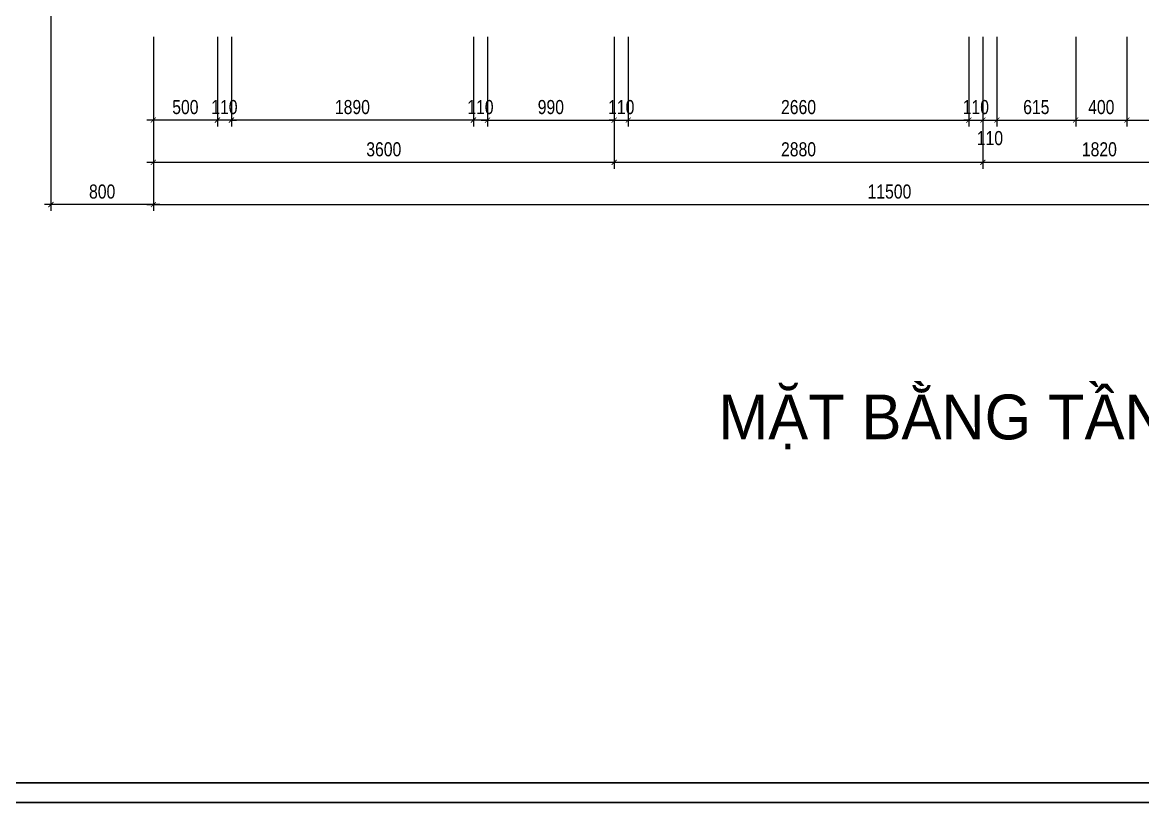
# Model space of a CAD drawing. Header units: millimetres. Extents: x -82962 to 19744, y -138000 to 4535.
# Drawn here: x -70705 to -61954, y -98323 to -92229 of the extents above; entities that cross this region are included whole.
import ezdxf

# ---------------------------------------------------------------- set-up
doc = ezdxf.new("R2010")
doc.units = ezdxf.units.MM
doc.header["$LTSCALE"] = 1000
doc.header["$MEASUREMENT"] = 0
doc.header["$PDMODE"] = 3
doc.layers.get('0').update_dxf_attribs({"lineweight": 30})
doc.layers.get('DEFPOINTS').update_dxf_attribs({"color": 4, "lineweight": 30})
doc.layers.add('THAY', color=4, linetype='Continuous', lineweight=30)
doc.styles.add('A2', font='VnAvantH.TTF')
doc.styles.add('dim', font='arial.ttf', dxfattribs={"width": 0.8})
doc.dimstyles.new('1-100-100', dxfattribs={"dimscale": 0, "dimtxt": 2.2, "dimasz": 0.8, "dimexe": 1, "dimexo": 1, "dimgap": 0.9, "dimtad": 1, "dimdec": 0, "dimzin": 0, "dimdsep": 46, "dimtxsty": 'dim', "dimblk1": 'ARCHTICK', "dimblk2": 'ARCHTICK', "dimsah": 1, "dimcen": 1, "dimdle": 1, "dimclrd": 256, "dimclre": 256, "dimclrt": 1, "dimadec": 0, "dimazin": 0, "dimtfac": 0.0001, "dimtdec": 0, "dimtix": 1, "dimtmove": 2, "dimatfit": 3, "dimldrblk": 'DOT', "dimfxl": 100, "dimtolj": 1, "dimtzin": 0, "dimarcsym": 0})

# ---------------------------------------------------------------- blocks, each defined once
blk = doc.blocks.new('_ARCHTICK')
at = {"color": 0, "linetype": 'ByBlock', "const_width": 0.15}
blk.add_lwpolyline([(-0.5, -0.5), (0.5, 0.5)], dxfattribs=at)
blk = doc.blocks.new('*D1444')
at = {"layer": 'DEFPOINTS', "color": 0, "ltscale": 0.2, "transparency": 16777216}
for p in [(-67071.9, -92292.3), (-66081.9, -92292.3), (-66081.9, -92992.3)]:
    blk.add_point(p, dxfattribs=at)
at = {"layer": 'THAY', "lineweight": -2, "ltscale": 0.2, "transparency": 16777216}
for p, q in [((-67071.9, -92342.3), (-67071.9, -93042.3)), ((-66081.9, -92342.3), (-66081.9, -93042.3)), ((-67121.9, -92992.3), (-66031.9, -92992.3))]:
    blk.add_line(p, q, dxfattribs=at)
at = {"layer": 'THAY', "lineweight": -2, "ltscale": 0.2, "transparency": 16777216, "xscale": 40.00000032884265, "yscale": 40.00000032884265, "zscale": 40.00000032884265, "rotation": 180}
blk.add_blockref('_ARCHTICK', (-67071.9, -92992.3), dxfattribs=at)
at = {"layer": 'THAY', "lineweight": -2, "ltscale": 0.2, "transparency": 16777216, "xscale": 40.00000032884265, "yscale": 40.00000032884265, "zscale": 40.00000032884265}
blk.add_blockref('_ARCHTICK', (-66081.9, -92992.3), dxfattribs=at)
at = {"layer": 'THAY', "color": 1, "ltscale": 0.2, "transparency": 16777216, "insert": (-66576.9, -92891.2), "char_height": 110, "attachment_point": 5, "style": 'dim'}
blk.add_mtext('\\A1;990', dxfattribs=at)
blk = doc.blocks.new('_DOT')
at = {"color": 0, "linetype": 'ByBlock', "ltscale": 10}
blk.add_line((-0.5, 0), (-1, 0), dxfattribs=at)
at = {"color": 0, "linetype": 'ByBlock', "ltscale": 10, "const_width": 0.5}
blk.add_lwpolyline([(-0.25, 0, 1), (0.25, 0, 1)], format="xyb", close=True, dxfattribs=at)
blk = doc.blocks.new('*D1445')
at = {"layer": 'DEFPOINTS', "color": 0, "ltscale": 0.2, "transparency": 16777216}
for p in [(-66081.9, -92292.3), (-65971.9, -92292.3), (-65971.9, -92992.3)]:
    blk.add_point(p, dxfattribs=at)
at = {"layer": 'THAY', "lineweight": -2, "ltscale": 0.2, "transparency": 16777216}
for p, q in [((-66081.9, -92342.3), (-66081.9, -93042.3)), ((-65971.9, -92342.3), (-65971.9, -93042.3)), ((-66081.9, -92992.3), (-66121.9, -92992.3)), ((-66081.9, -92992.3), (-65971.9, -92992.3)), ((-65971.9, -92992.3), (-65931.9, -92992.3))]:
    blk.add_line(p, q, dxfattribs=at)
at = {"layer": 'THAY', "lineweight": -2, "ltscale": 0.2, "transparency": 16777216, "xscale": 40.00000032884265, "yscale": 40.00000032884265, "zscale": 40.00000032884265}
blk.add_blockref('_ARCHTICK', (-66081.9, -92992.3), dxfattribs=at)
at = {"layer": 'THAY', "lineweight": -2, "ltscale": 0.2, "transparency": 16777216, "xscale": 40.00000032884265, "yscale": 40.00000032884265, "zscale": 40.00000032884265, "rotation": 180}
blk.add_blockref('_ARCHTICK', (-65971.9, -92992.3), dxfattribs=at)
at = {"layer": 'THAY', "color": 1, "ltscale": 0.2, "transparency": 16777216, "insert": (-66026.9, -92891.2), "char_height": 110, "attachment_point": 5, "style": 'dim'}
blk.add_mtext('\\A1;110', dxfattribs=at)
blk = doc.blocks.new('*D1446')
at = {"layer": 'DEFPOINTS', "color": 0, "ltscale": 0.2, "transparency": 16777216}
for p in [(-65971.9, -92292.3), (-63311.9, -92292.3), (-63311.9, -92992.3)]:
    blk.add_point(p, dxfattribs=at)
at = {"layer": 'THAY', "lineweight": -2, "ltscale": 0.2, "transparency": 16777216}
for p, q in [((-65971.9, -92342.3), (-65971.9, -93042.3)), ((-63311.9, -92342.3), (-63311.9, -93042.3)), ((-66021.9, -92992.3), (-63261.9, -92992.3))]:
    blk.add_line(p, q, dxfattribs=at)
at = {"layer": 'THAY', "lineweight": -2, "ltscale": 0.2, "transparency": 16777216, "xscale": 40.00000032884265, "yscale": 40.00000032884265, "zscale": 40.00000032884265, "rotation": 180}
blk.add_blockref('_ARCHTICK', (-65971.9, -92992.3), dxfattribs=at)
at = {"layer": 'THAY', "lineweight": -2, "ltscale": 0.2, "transparency": 16777216, "xscale": 40.00000032884265, "yscale": 40.00000032884265, "zscale": 40.00000032884265}
blk.add_blockref('_ARCHTICK', (-63311.9, -92992.3), dxfattribs=at)
at = {"layer": 'THAY', "color": 1, "ltscale": 0.2, "transparency": 16777216, "insert": (-64641.9, -92891.2), "char_height": 110, "attachment_point": 5, "style": 'dim'}
blk.add_mtext('\\A1;2660', dxfattribs=at)
blk = doc.blocks.new('*D1447')
at = {"layer": 'DEFPOINTS', "color": 0, "ltscale": 0.2, "transparency": 16777216}
for p in [(-63311.9, -92292.3), (-63201.9, -92292.3), (-63201.9, -92992.3)]:
    blk.add_point(p, dxfattribs=at)
at = {"layer": 'THAY', "lineweight": -2, "ltscale": 0.2, "transparency": 16777216}
for p, q in [((-63311.9, -92342.3), (-63311.9, -93042.3)), ((-63201.9, -92342.3), (-63201.9, -93042.3)), ((-63311.9, -92992.3), (-63351.9, -92992.3)), ((-63311.9, -92992.3), (-63201.9, -92992.3)), ((-63201.9, -92992.3), (-63161.9, -92992.3))]:
    blk.add_line(p, q, dxfattribs=at)
at = {"layer": 'THAY', "lineweight": -2, "ltscale": 0.2, "transparency": 16777216, "xscale": 40.00000032884265, "yscale": 40.00000032884265, "zscale": 40.00000032884265}
blk.add_blockref('_ARCHTICK', (-63311.9, -92992.3), dxfattribs=at)
at = {"layer": 'THAY', "lineweight": -2, "ltscale": 0.2, "transparency": 16777216, "xscale": 40.00000032884265, "yscale": 40.00000032884265, "zscale": 40.00000032884265, "rotation": 180}
blk.add_blockref('_ARCHTICK', (-63201.9, -92992.3), dxfattribs=at)
at = {"layer": 'THAY', "color": 1, "ltscale": 0.2, "transparency": 16777216, "insert": (-63256.9, -92891.2), "char_height": 110, "attachment_point": 5, "style": 'dim'}
blk.add_mtext('\\A1;110', dxfattribs=at)
blk = doc.blocks.new('*D1448')
at = {"layer": 'DEFPOINTS', "color": 0, "ltscale": 0.2, "transparency": 16777216}
for p in [(-63201.9, -92292.3), (-63091.9, -92292.3), (-63091.9, -92992.3)]:
    blk.add_point(p, dxfattribs=at)
at = {"layer": 'THAY', "lineweight": -2, "ltscale": 0.2, "transparency": 16777216}
for p, q in [((-63201.9, -92342.3), (-63201.9, -93042.3)), ((-63091.9, -92342.3), (-63091.9, -93042.3)), ((-63251.9, -92992.3), (-63041.9, -92992.3))]:
    blk.add_line(p, q, dxfattribs=at)
at = {"layer": 'THAY', "lineweight": -2, "ltscale": 0.2, "transparency": 16777216, "xscale": 40.00000032884265, "yscale": 40.00000032884265, "zscale": 40.00000032884265, "rotation": 180}
blk.add_blockref('_ARCHTICK', (-63201.9, -92992.3), dxfattribs=at)
at = {"layer": 'THAY', "lineweight": -2, "ltscale": 0.2, "transparency": 16777216, "xscale": 40.00000032884265, "yscale": 40.00000032884265, "zscale": 40.00000032884265}
blk.add_blockref('_ARCHTICK', (-63091.9, -92992.3), dxfattribs=at)
at = {"layer": 'THAY', "color": 1, "ltscale": 0.2, "transparency": 16777216, "insert": (-63146.9, -93133.5), "char_height": 110, "attachment_point": 5, "style": 'dim'}
blk.add_mtext('\\A1;110', dxfattribs=at)
blk = doc.blocks.new('*D1449')
at = {"layer": 'DEFPOINTS', "color": 0, "ltscale": 0.2, "transparency": 16777216}
for p in [(-63091.9, -92292.3), (-62476.9, -92292.3), (-62476.9, -92992.3)]:
    blk.add_point(p, dxfattribs=at)
at = {"layer": 'THAY', "lineweight": -2, "ltscale": 0.2, "transparency": 16777216}
for p, q in [((-63091.9, -92342.3), (-63091.9, -93042.3)), ((-62476.9, -92342.3), (-62476.9, -93042.3)), ((-63141.9, -92992.3), (-62426.9, -92992.3))]:
    blk.add_line(p, q, dxfattribs=at)
at = {"layer": 'THAY', "lineweight": -2, "ltscale": 0.2, "transparency": 16777216, "xscale": 40.00000032884265, "yscale": 40.00000032884265, "zscale": 40.00000032884265, "rotation": 180}
blk.add_blockref('_ARCHTICK', (-63091.9, -92992.3), dxfattribs=at)
at = {"layer": 'THAY', "lineweight": -2, "ltscale": 0.2, "transparency": 16777216, "xscale": 40.00000032884265, "yscale": 40.00000032884265, "zscale": 40.00000032884265}
blk.add_blockref('_ARCHTICK', (-62476.9, -92992.3), dxfattribs=at)
at = {"layer": 'THAY', "color": 1, "ltscale": 0.2, "transparency": 16777216, "insert": (-62784.4, -92891.2), "char_height": 110, "attachment_point": 5, "style": 'dim'}
blk.add_mtext('\\A1;615', dxfattribs=at)
blk = doc.blocks.new('*D1453')
at = {"layer": 'DEFPOINTS', "color": 0, "ltscale": 0.2, "transparency": 16777216}
for p in [(-63201.9, -92292.3), (-61381.9, -92292.3), (-63201.9, -93322.3)]:
    blk.add_point(p, dxfattribs=at)
at = {"layer": 'THAY', "lineweight": -2, "ltscale": 0.2, "transparency": 16777216}
for p, q in [((-63201.9, -92342.3), (-63201.9, -93372.3)), ((-61381.9, -92342.3), (-61381.9, -93372.3)), ((-61331.9, -93322.3), (-63251.9, -93322.3))]:
    blk.add_line(p, q, dxfattribs=at)
at = {"layer": 'THAY', "lineweight": -2, "ltscale": 0.2, "transparency": 16777216, "xscale": 40.00000032884265, "yscale": 40.00000032884265, "zscale": 40.00000032884265, "rotation": 180}
blk.add_blockref('_ARCHTICK', (-63201.9, -93322.3), dxfattribs=at)
at = {"layer": 'THAY', "lineweight": -2, "ltscale": 0.2, "transparency": 16777216, "xscale": 40.00000032884265, "yscale": 40.00000032884265, "zscale": 40.00000032884265}
blk.add_blockref('_ARCHTICK', (-61381.9, -93322.3), dxfattribs=at)
at = {"layer": 'THAY', "color": 1, "ltscale": 0.2, "transparency": 16777216, "insert": (-62291.9, -93221.2), "char_height": 110, "attachment_point": 5, "style": 'dim'}
blk.add_mtext('\\A1;1820', dxfattribs=at)
blk = doc.blocks.new('*D1454')
at = {"layer": 'DEFPOINTS', "color": 0, "ltscale": 0.2, "transparency": 16777216}
for p in [(-66081.9, -92292.3), (-63201.9, -92292.3), (-66081.9, -93322.3)]:
    blk.add_point(p, dxfattribs=at)
at = {"layer": 'THAY', "lineweight": -2, "ltscale": 0.2, "transparency": 16777216}
for p, q in [((-66081.9, -92342.3), (-66081.9, -93372.3)), ((-63201.9, -92342.3), (-63201.9, -93372.3)), ((-63151.9, -93322.3), (-66131.9, -93322.3))]:
    blk.add_line(p, q, dxfattribs=at)
at = {"layer": 'THAY', "lineweight": -2, "ltscale": 0.2, "transparency": 16777216, "xscale": 40.00000032884265, "yscale": 40.00000032884265, "zscale": 40.00000032884265, "rotation": 180}
blk.add_blockref('_ARCHTICK', (-66081.9, -93322.3), dxfattribs=at)
at = {"layer": 'THAY', "lineweight": -2, "ltscale": 0.2, "transparency": 16777216, "xscale": 40.00000032884265, "yscale": 40.00000032884265, "zscale": 40.00000032884265}
blk.add_blockref('_ARCHTICK', (-63201.9, -93322.3), dxfattribs=at)
at = {"layer": 'THAY', "color": 1, "ltscale": 0.2, "transparency": 16777216, "insert": (-64641.9, -93221.2), "char_height": 110, "attachment_point": 5, "style": 'dim'}
blk.add_mtext('\\A1;2880', dxfattribs=at)
blk = doc.blocks.new('*D1455')
at = {"layer": 'DEFPOINTS', "color": 0, "ltscale": 0.2, "transparency": 16777216}
for p in [(-69681.9, -92292.3), (-66081.9, -92292.3), (-69681.9, -93322.3)]:
    blk.add_point(p, dxfattribs=at)
at = {"layer": 'THAY', "lineweight": -2, "ltscale": 0.2, "transparency": 16777216}
for p, q in [((-69681.9, -92342.3), (-69681.9, -93372.3)), ((-66081.9, -92342.3), (-66081.9, -93372.3)), ((-66031.9, -93322.3), (-69731.9, -93322.3))]:
    blk.add_line(p, q, dxfattribs=at)
at = {"layer": 'THAY', "lineweight": -2, "ltscale": 0.2, "transparency": 16777216, "xscale": 40.00000032884265, "yscale": 40.00000032884265, "zscale": 40.00000032884265, "rotation": 180}
blk.add_blockref('_ARCHTICK', (-69681.9, -93322.3), dxfattribs=at)
at = {"layer": 'THAY', "lineweight": -2, "ltscale": 0.2, "transparency": 16777216, "xscale": 40.00000032884265, "yscale": 40.00000032884265, "zscale": 40.00000032884265}
blk.add_blockref('_ARCHTICK', (-66081.9, -93322.3), dxfattribs=at)
at = {"layer": 'THAY', "color": 1, "ltscale": 0.2, "transparency": 16777216, "insert": (-67881.9, -93221.1), "char_height": 110, "attachment_point": 5, "style": 'dim'}
blk.add_mtext('\\A1;3600', dxfattribs=at)
blk = doc.blocks.new('*D1456')
at = {"layer": 'DEFPOINTS', "color": 0, "ltscale": 0.2, "transparency": 16777216}
for p in [(-69681.9, -92292.3), (-69181.9, -92292.3), (-69681.9, -92992.3)]:
    blk.add_point(p, dxfattribs=at)
at = {"layer": 'THAY', "lineweight": -2, "ltscale": 0.2, "transparency": 16777216}
for p, q in [((-69681.9, -92342.3), (-69681.9, -93042.3)), ((-69181.9, -92342.3), (-69181.9, -93042.3)), ((-69131.9, -92992.3), (-69731.9, -92992.3))]:
    blk.add_line(p, q, dxfattribs=at)
at = {"layer": 'THAY', "lineweight": -2, "ltscale": 0.2, "transparency": 16777216, "xscale": 40.00000032884265, "yscale": 40.00000032884265, "zscale": 40.00000032884265, "rotation": 180}
blk.add_blockref('_ARCHTICK', (-69681.9, -92992.3), dxfattribs=at)
at = {"layer": 'THAY', "lineweight": -2, "ltscale": 0.2, "transparency": 16777216, "xscale": 40.00000032884265, "yscale": 40.00000032884265, "zscale": 40.00000032884265}
blk.add_blockref('_ARCHTICK', (-69181.9, -92992.3), dxfattribs=at)
at = {"layer": 'THAY', "color": 1, "ltscale": 0.2, "transparency": 16777216, "insert": (-69431.9, -92891.2), "char_height": 110, "attachment_point": 5, "style": 'dim'}
blk.add_mtext('\\A1;500', dxfattribs=at)
blk = doc.blocks.new('*D1457')
at = {"layer": 'DEFPOINTS', "color": 0, "ltscale": 0.2, "transparency": 16777216}
for p in [(-69681.9, -92292.3), (-58181.9, -92292.3), (-58181.9, -93652.3)]:
    blk.add_point(p, dxfattribs=at)
at = {"layer": 'THAY', "lineweight": -2, "ltscale": 0.2, "transparency": 16777216}
for p, q in [((-69681.9, -92342.3), (-69681.9, -93702.3)), ((-58181.9, -92342.3), (-58181.9, -93702.3)), ((-69731.9, -93652.3), (-58131.9, -93652.3))]:
    blk.add_line(p, q, dxfattribs=at)
at = {"layer": 'THAY', "lineweight": -2, "ltscale": 0.2, "transparency": 16777216, "xscale": 40.00000032884265, "yscale": 40.00000032884265, "zscale": 40.00000032884265, "rotation": 180}
blk.add_blockref('_ARCHTICK', (-69681.9, -93652.3), dxfattribs=at)
at = {"layer": 'THAY', "lineweight": -2, "ltscale": 0.2, "transparency": 16777216, "xscale": 40.00000032884265, "yscale": 40.00000032884265, "zscale": 40.00000032884265}
blk.add_blockref('_ARCHTICK', (-58181.9, -93652.3), dxfattribs=at)
at = {"layer": 'THAY', "color": 1, "ltscale": 0.2, "transparency": 16777216, "insert": (-63931.9, -93551.2), "char_height": 110, "attachment_point": 5, "style": 'dim'}
blk.add_mtext('\\A1;11500', dxfattribs=at)
blk = doc.blocks.new('*D1474')
at = {"layer": 'DEFPOINTS', "color": 0, "ltscale": 0.2, "transparency": 16777216}
for p in [(-70481.9, -91992.3), (-69681.9, -92292.3), (-70481.9, -93652.3)]:
    blk.add_point(p, dxfattribs=at)
at = {"layer": 'THAY', "lineweight": -2, "ltscale": 0.2, "transparency": 16777216}
for p, q in [((-70481.9, -92042.3), (-70481.9, -93702.3)), ((-69681.9, -92342.3), (-69681.9, -93702.3)), ((-69631.9, -93652.3), (-70531.9, -93652.3))]:
    blk.add_line(p, q, dxfattribs=at)
at = {"layer": 'THAY', "lineweight": -2, "ltscale": 0.2, "transparency": 16777216, "xscale": 40.00000032884265, "yscale": 40.00000032884265, "zscale": 40.00000032884265, "rotation": 180}
blk.add_blockref('_ARCHTICK', (-70481.9, -93652.3), dxfattribs=at)
at = {"layer": 'THAY', "lineweight": -2, "ltscale": 0.2, "transparency": 16777216, "xscale": 40.00000032884265, "yscale": 40.00000032884265, "zscale": 40.00000032884265}
blk.add_blockref('_ARCHTICK', (-69681.9, -93652.3), dxfattribs=at)
at = {"layer": 'THAY', "color": 1, "ltscale": 0.2, "transparency": 16777216, "insert": (-70081.9, -93551.2), "char_height": 110, "attachment_point": 5, "style": 'dim'}
blk.add_mtext('\\A1;800', dxfattribs=at)
blk = doc.blocks.new('*D1482')
at = {"layer": 'DEFPOINTS', "color": 0, "ltscale": 0.2, "transparency": 16777216}
for p in [(-67181.9, -92292.3), (-67071.9, -92292.3), (-67181.9, -92992.3)]:
    blk.add_point(p, dxfattribs=at)
at = {"layer": 'THAY', "lineweight": -2, "ltscale": 0.2, "transparency": 16777216}
for p, q in [((-67181.9, -92342.3), (-67181.9, -93042.3)), ((-67071.9, -92342.3), (-67071.9, -93042.3)), ((-67181.9, -92992.3), (-67221.9, -92992.3)), ((-67071.9, -92992.3), (-67181.9, -92992.3)), ((-67071.9, -92992.3), (-67031.9, -92992.3))]:
    blk.add_line(p, q, dxfattribs=at)
at = {"layer": 'THAY', "lineweight": -2, "ltscale": 0.2, "transparency": 16777216, "xscale": 40.00000032884265, "yscale": 40.00000032884265, "zscale": 40.00000032884265}
blk.add_blockref('_ARCHTICK', (-67181.9, -92992.3), dxfattribs=at)
at = {"layer": 'THAY', "lineweight": -2, "ltscale": 0.2, "transparency": 16777216, "xscale": 40.00000032884265, "yscale": 40.00000032884265, "zscale": 40.00000032884265, "rotation": 180}
blk.add_blockref('_ARCHTICK', (-67071.9, -92992.3), dxfattribs=at)
at = {"layer": 'THAY', "color": 1, "ltscale": 0.2, "transparency": 16777216, "insert": (-67126.9, -92891.2), "char_height": 110, "attachment_point": 5, "style": 'dim'}
blk.add_mtext('\\A1;110', dxfattribs=at)
blk = doc.blocks.new('*D1483')
at = {"layer": 'DEFPOINTS', "color": 0, "ltscale": 0.2, "transparency": 16777216}
for p in [(-69071.9, -92292.3), (-67181.9, -92292.3), (-69071.9, -92992.3)]:
    blk.add_point(p, dxfattribs=at)
at = {"layer": 'THAY', "lineweight": -2, "ltscale": 0.2, "transparency": 16777216}
for p, q in [((-69071.9, -92342.3), (-69071.9, -93042.3)), ((-67181.9, -92342.3), (-67181.9, -93042.3)), ((-67131.9, -92992.3), (-69121.9, -92992.3))]:
    blk.add_line(p, q, dxfattribs=at)
at = {"layer": 'THAY', "lineweight": -2, "ltscale": 0.2, "transparency": 16777216, "xscale": 40.00000032884265, "yscale": 40.00000032884265, "zscale": 40.00000032884265, "rotation": 180}
blk.add_blockref('_ARCHTICK', (-69071.9, -92992.3), dxfattribs=at)
at = {"layer": 'THAY', "lineweight": -2, "ltscale": 0.2, "transparency": 16777216, "xscale": 40.00000032884265, "yscale": 40.00000032884265, "zscale": 40.00000032884265}
blk.add_blockref('_ARCHTICK', (-67181.9, -92992.3), dxfattribs=at)
at = {"layer": 'THAY', "color": 1, "ltscale": 0.2, "transparency": 16777216, "insert": (-68126.9, -92891.2), "char_height": 110, "attachment_point": 5, "style": 'dim'}
blk.add_mtext('\\A1;1890', dxfattribs=at)
blk = doc.blocks.new('*D1484')
at = {"layer": 'DEFPOINTS', "color": 0, "ltscale": 0.2, "transparency": 16777216}
for p in [(-69181.9, -92292.3), (-69071.9, -92292.3), (-69181.9, -92992.3)]:
    blk.add_point(p, dxfattribs=at)
at = {"layer": 'THAY', "lineweight": -2, "ltscale": 0.2, "transparency": 16777216}
for p, q in [((-69181.9, -92342.3), (-69181.9, -93042.3)), ((-69071.9, -92342.3), (-69071.9, -93042.3)), ((-69181.9, -92992.3), (-69221.9, -92992.3)), ((-69071.9, -92992.3), (-69181.9, -92992.3)), ((-69071.9, -92992.3), (-69031.9, -92992.3))]:
    blk.add_line(p, q, dxfattribs=at)
at = {"layer": 'THAY', "lineweight": -2, "ltscale": 0.2, "transparency": 16777216, "xscale": 40.00000032884265, "yscale": 40.00000032884265, "zscale": 40.00000032884265}
blk.add_blockref('_ARCHTICK', (-69181.9, -92992.3), dxfattribs=at)
at = {"layer": 'THAY', "lineweight": -2, "ltscale": 0.2, "transparency": 16777216, "xscale": 40.00000032884265, "yscale": 40.00000032884265, "zscale": 40.00000032884265, "rotation": 180}
blk.add_blockref('_ARCHTICK', (-69071.9, -92992.3), dxfattribs=at)
at = {"layer": 'THAY', "color": 1, "ltscale": 0.2, "transparency": 16777216, "insert": (-69126.9, -92891.2), "char_height": 110, "attachment_point": 5, "style": 'dim'}
blk.add_mtext('\\A1;110', dxfattribs=at)
blk = doc.blocks.new('*D1485')
at = {"layer": 'DEFPOINTS', "color": 0, "ltscale": 0.2, "transparency": 16777216}
for p in [(-62476.9, -92292.3), (-62076.9, -92292.3), (-62076.9, -92992.3)]:
    blk.add_point(p, dxfattribs=at)
at = {"layer": 'THAY', "lineweight": -2, "ltscale": 0.2, "transparency": 16777216}
for p, q in [((-62476.9, -92342.3), (-62476.9, -93042.3)), ((-62076.9, -92342.3), (-62076.9, -93042.3)), ((-62526.9, -92992.3), (-62026.9, -92992.3))]:
    blk.add_line(p, q, dxfattribs=at)
at = {"layer": 'THAY', "lineweight": -2, "ltscale": 0.2, "transparency": 16777216, "xscale": 40.00000032884265, "yscale": 40.00000032884265, "zscale": 40.00000032884265, "rotation": 180}
blk.add_blockref('_ARCHTICK', (-62476.9, -92992.3), dxfattribs=at)
at = {"layer": 'THAY', "lineweight": -2, "ltscale": 0.2, "transparency": 16777216, "xscale": 40.00000032884265, "yscale": 40.00000032884265, "zscale": 40.00000032884265}
blk.add_blockref('_ARCHTICK', (-62076.9, -92992.3), dxfattribs=at)
at = {"layer": 'THAY', "color": 1, "ltscale": 0.2, "transparency": 16777216, "insert": (-62276.9, -92891.2), "char_height": 110, "attachment_point": 5, "style": 'dim'}
blk.add_mtext('\\A1;400', dxfattribs=at)
blk = doc.blocks.new('*D1486')
at = {"layer": 'DEFPOINTS', "color": 0, "ltscale": 0.2, "transparency": 16777216}
for p in [(-62076.9, -92292.3), (-61491.9, -92292.3), (-61491.9, -92992.3)]:
    blk.add_point(p, dxfattribs=at)
at = {"layer": 'THAY', "lineweight": -2, "ltscale": 0.2, "transparency": 16777216}
for p, q in [((-62076.9, -92342.3), (-62076.9, -93042.3)), ((-61491.9, -92342.3), (-61491.9, -93042.3)), ((-62126.9, -92992.3), (-61441.9, -92992.3))]:
    blk.add_line(p, q, dxfattribs=at)
at = {"layer": 'THAY', "lineweight": -2, "ltscale": 0.2, "transparency": 16777216, "xscale": 40.00000032884265, "yscale": 40.00000032884265, "zscale": 40.00000032884265, "rotation": 180}
blk.add_blockref('_ARCHTICK', (-62076.9, -92992.3), dxfattribs=at)
at = {"layer": 'THAY', "lineweight": -2, "ltscale": 0.2, "transparency": 16777216, "xscale": 40.00000032884265, "yscale": 40.00000032884265, "zscale": 40.00000032884265}
blk.add_blockref('_ARCHTICK', (-61491.9, -92992.3), dxfattribs=at)
at = {"layer": 'THAY', "color": 1, "ltscale": 0.2, "transparency": 16777216, "insert": (-61784.4, -92891.2), "char_height": 110, "attachment_point": 5, "style": 'dim'}
blk.add_mtext('\\A1;585', dxfattribs=at)

msp = doc.modelspace()

# ---------------------------------------------------------------- linework, layer by layer
at = {"layer": 'THAY', "ltscale": 0.2}
for points in [[(-74502.89342, -98323.45744), (-52529.56781, -98323.45744), (-52529.56781, -82890.27827), (-74502.89342, -82890.27827)], [(-74352.60656, -98169.22928), (-52679.85467, -98169.22928), (-52679.85467, -83036.62384), (-74352.60656, -83036.62384)]]:
    msp.add_lwpolyline(points, close=True, dxfattribs=at)

# ---------------------------------------------------------------- texts
at = {"layer": 'THAY', "style": 'A2'}
msp.add_text('mÆt b»ng tÇng 4', height=350, dxfattribs=at).set_placement((-65268.07284, -95486.227))

# ---------------------------------------------------------------- dimensions: what is measured, and where the dimension line sits
at = {"layer": 'THAY', "ltscale": 0.2}
for base, p1, p2, picture, middle in [((-70481.86937, -93652.34591), (-69681.86937, -92292.34591), (-70481.86937, -91992.34591), '*D1474', (-70081.86937, -93551.18288)), ((-69681.86937, -93322.34591), (-66081.86937, -92292.34591), (-69681.86937, -92292.34591), '*D1455', (-67881.86937, -93221.14536)), ((-69681.86937, -92992.34591), (-69181.86937, -92292.34591), (-69681.86937, -92292.34591), '*D1456', (-69431.86937, -92891.18288)), ((-58181.86937, -93652.34591), (-69681.86937, -92292.34591), (-58181.86937, -92292.34591), '*D1457', (-63931.86937, -93551.18288)), ((-69181.86937, -92992.34591), (-69071.86937, -92292.34591), (-69181.86937, -92292.34591), '*D1484', (-69126.86937, -92891.18288)), ((-69071.86937, -92992.34591), (-67181.86937, -92292.34591), (-69071.86937, -92292.34591), '*D1483', (-68126.86937, -92891.18288)), ((-67181.86937, -92992.34591), (-67071.86937, -92292.34591), (-67181.86937, -92292.34591), '*D1482', (-67126.86937, -92891.18288)), ((-66081.86937, -92992.34591), (-67071.86937, -92292.34591), (-66081.86937, -92292.34591), '*D1444', (-66576.86937, -92891.18288)), ((-65971.86937, -92992.34591), (-66081.86937, -92292.34591), (-65971.86937, -92292.34591), '*D1445', (-66026.86937, -92891.18288)), ((-66081.86937, -93322.34591), (-63201.86937, -92292.34591), (-66081.86937, -92292.34591), '*D1454', (-64641.86937, -93221.18288)), ((-63311.86937, -92992.34591), (-65971.86937, -92292.34591), (-63311.86937, -92292.34591), '*D1446', (-64641.86937, -92891.18288)), ((-63201.86937, -92992.34591), (-63311.86937, -92292.34591), (-63201.86937, -92292.34591), '*D1447', (-63256.86937, -92891.18288)), ((-63201.86937, -93322.34591), (-61381.86937, -92292.34591), (-63201.86937, -92292.34591), '*D1453', (-62291.86937, -93221.18288)), ((-62476.86937, -92992.34591), (-63091.86937, -92292.34591), (-62476.86937, -92292.34591), '*D1449', (-62784.36937, -92891.18288)), ((-62076.86937, -92992.34591), (-62476.86937, -92292.34591), (-62076.86937, -92292.34591), '*D1485', (-62276.86937, -92891.18288)), ((-61491.86937, -92992.34591), (-62076.86937, -92292.34591), (-61491.86937, -92292.34591), '*D1486', (-61784.36937, -92891.18288))]:
    dim = msp.add_linear_dim(base=base, p1=p1, p2=p2, dimstyle='1-100-100', override={"dimscale": 50}, dxfattribs=at)
    dim.commit()
    dim.dimension.update_dxf_attribs({"geometry": picture, "text_midpoint": middle})
dim = msp.add_linear_dim(base=(-63091.86937, -92992.34591), p1=(-63201.86937, -92292.34591), p2=(-63091.86937, -92292.34591), dimstyle='1-100-100', override={"dimscale": 50}, dxfattribs=at)
dim.commit()
dim.dimension.update_dxf_attribs({"geometry": '*D1448', "text_midpoint": (-63146.86937, -93133.49984), "dimtype": 160})

doc.saveas('drawing.dxf')
